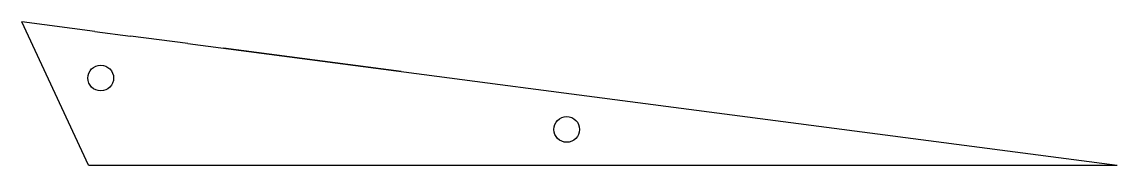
# Model space of a CAD drawing. Header units: inches. Extents: x 16 to 122, y 5 to 19.
import ezdxf

# ---------------------------------------------------------------- set-up
doc = ezdxf.new("R2010")
doc.units = ezdxf.units.IN
doc.header["$MEASUREMENT"] = 0

msp = doc.modelspace()

# ---------------------------------------------------------------- linework, layer by layer
for p, q in [((22.81, 17.93), (15.71, 18.86)), ((22.19, 4.92), (15.71, 18.86)), ((22.81, 17.93), (26.28, 17.47)), ((31.84, 16.75), (26.28, 17.47)), ((31.84, 16.75), (56.06, 13.58)), ((52.59, 14.03), (35.31, 16.29)), ((56.06, 13.58), (62.24, 12.77)), ((62.24, 12.77), (65.71, 12.32)), ((65.71, 12.32), (122.26, 4.92)), ((22.19, 4.92), (122.26, 4.92))]:
    msp.add_line(p, q)
for centre in [(23.38, 13.39), (68.71, 8.39)]:
    msp.add_circle(centre, 1.25)

doc.saveas('drawing.dxf')
